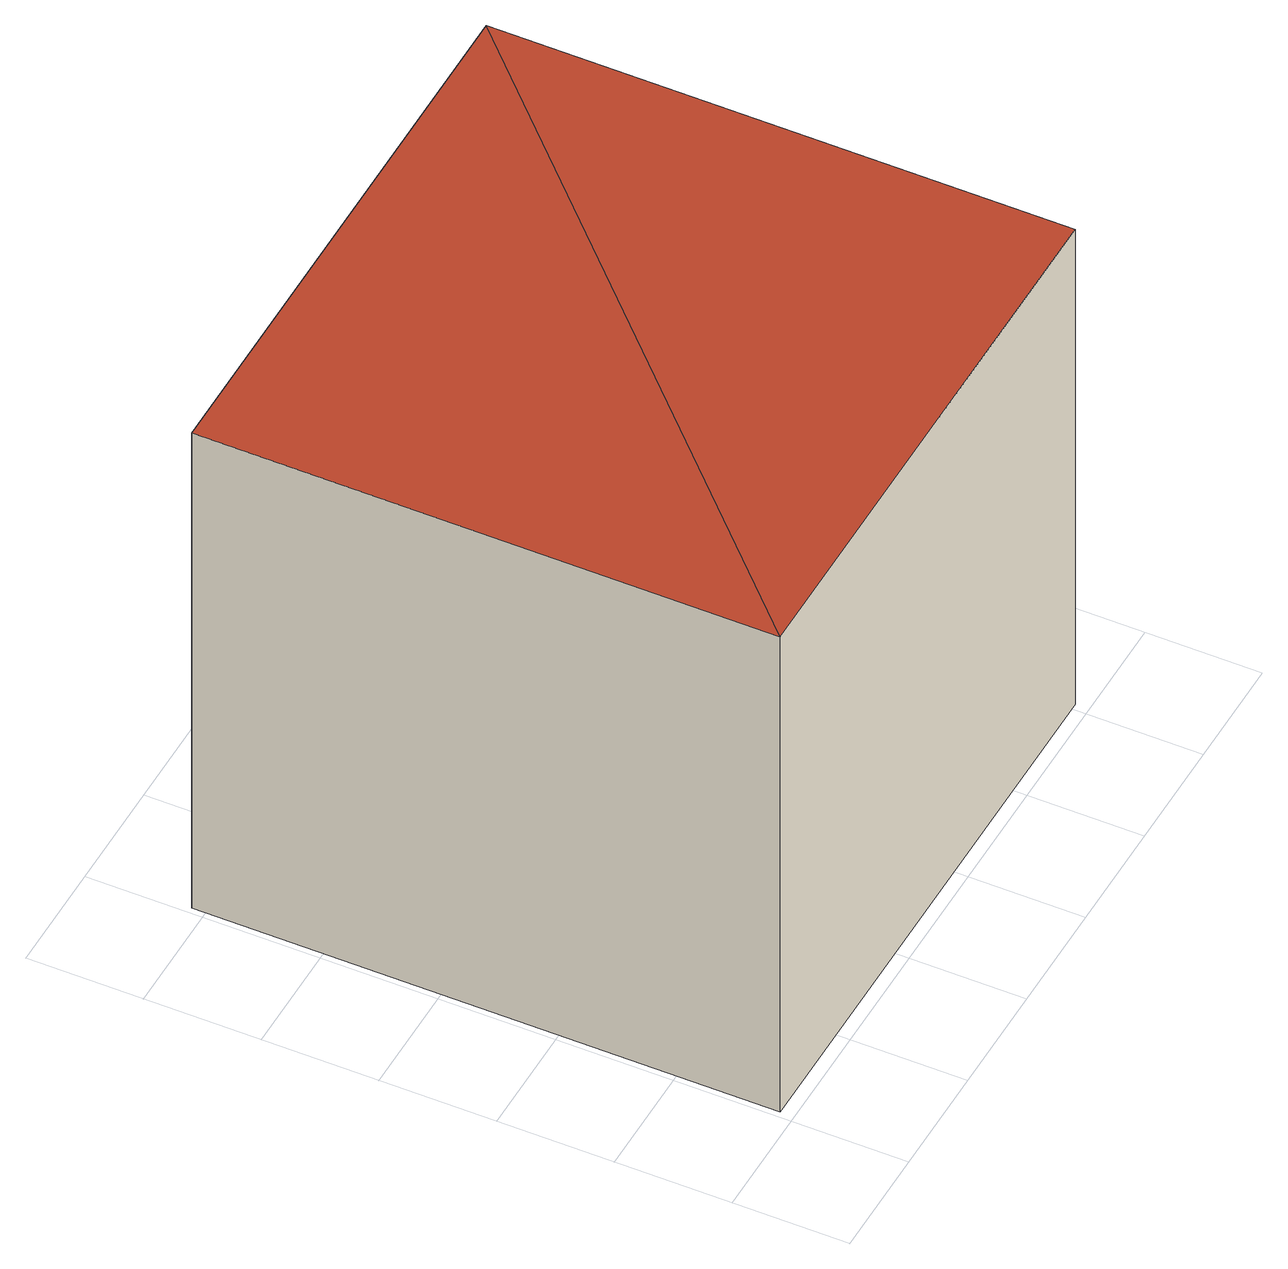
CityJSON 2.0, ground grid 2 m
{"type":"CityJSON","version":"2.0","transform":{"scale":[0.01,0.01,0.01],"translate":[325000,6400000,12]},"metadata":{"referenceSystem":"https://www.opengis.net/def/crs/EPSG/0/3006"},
"CityObjects":{
"building1":{"type":"Building","attributes":{"name":"Courtyard building","measuredHeight":10.2},"children":["building1-1"]},
"building1-1":{"type":"BuildingPart","attributes":{"name":"West wing","usage":["residential","office"]},"parents":["building1"],"geometry":[{"type":"MultiSurface","lod":"2","boundaries":[[[0,1,2,3],[4,5,6,7]],[[8,9,10]],[[8,10,11]],[[0,3,9,8]],[[3,2,10,9]],[[2,1,11,10]],[[1,0,8,11]]],"semantics":{"surfaces":[{"type":"GroundSurface"},{"type":"RoofSurface","solar-potential":42.5},{"type":"WallSurface","material":"brick"}],"values":[0,1,1,2,2,2,null]}}]}
},
"vertices":[
[12,24,12],[12,1024,12],[1012,1024,12],[1012,24,12],[212,224,12],[412,224,12],[412,424,12],[212,424,12],[12,24,1012],[1012,24,1012],[1012,1024,1012],[12,1024,1012]
]}
